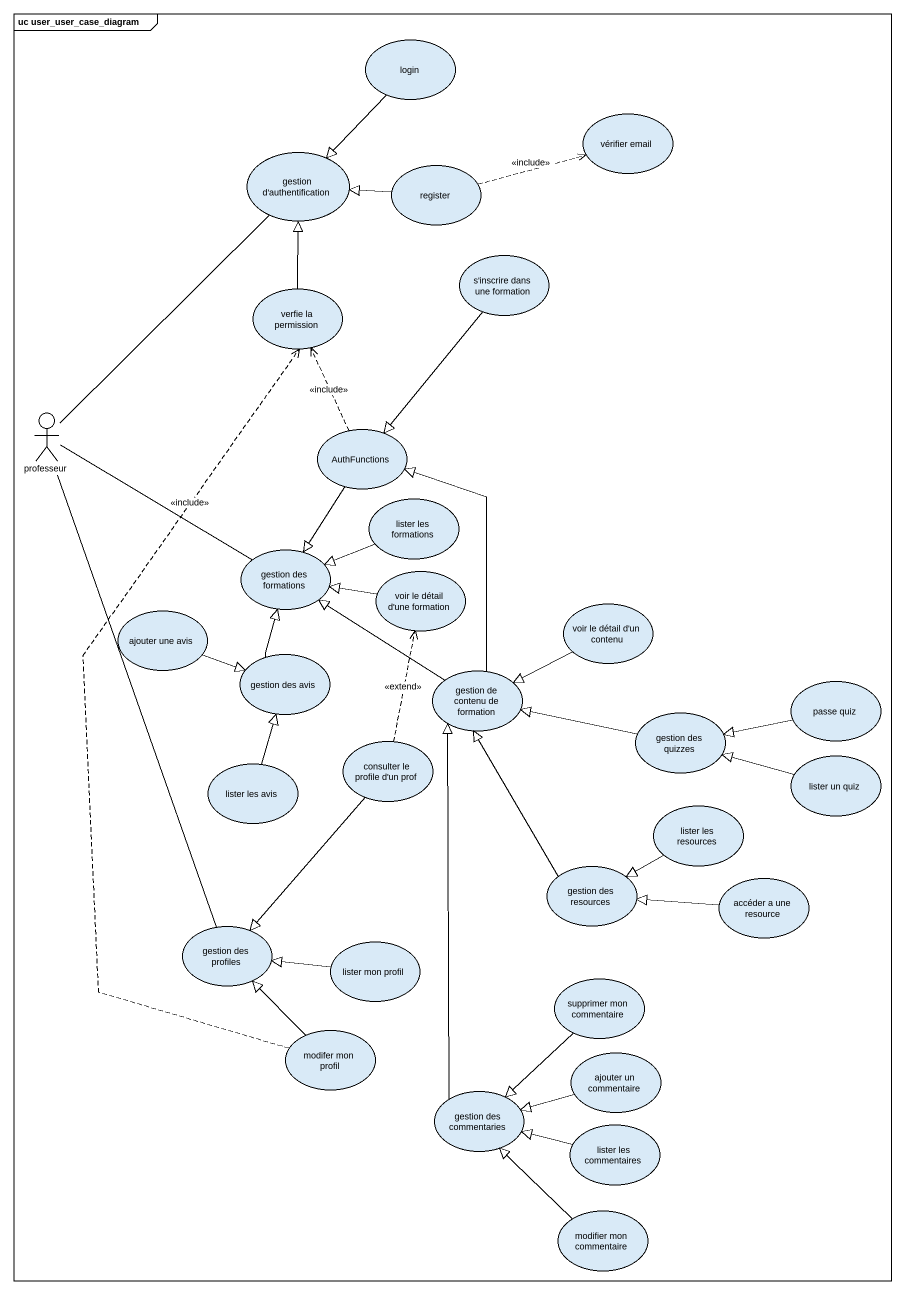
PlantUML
@startuml
mainframe uc user_user_case_diagram
usecase login
usecase "vérifier email" as vérifier_email
usecase "gestion d'authentification" as gestion_d_authentification
usecase register
usecase "s'inscrire dans une formation" as s_inscrire_dans_une
usecase "verfie la permission" as verfie_la_permission
actor professeur
usecase AuthFunctions
usecase "lister les formations" as lister_les_formations
usecase "gestion des formations" as gestion_des_formations
usecase "voir le détail d'une formation" as voir_le_détail_d_une
usecase "voir le détail d'un contenu" as voir_le_détail_d_un_contenu
usecase "ajouter une avis" as ajouter_une_avis
usecase "gestion des avis" as gestion_des_avis
usecase "gestion de contenu de formation" as gestion_de_contenu_de
usecase "passe quiz" as passe_quiz
usecase "gestion des quizzes" as gestion_des_quizzes
usecase "lister les avis" as lister_les_avis
usecase "consulter le profile d'un prof" as consulter_le_profile_d_un
usecase "lister un quiz" as lister_un_quiz
usecase "lister les resources" as lister_les_resources
usecase "gestion des resources" as gestion_des_resources
usecase "accéder a une resource" as accéder_a_une_resource
usecase "gestion des profiles" as gestion_des_profiles
usecase "lister mon profil" as lister_mon_profil
usecase "supprimer mon commentaire" as supprimer_mon_commentaire
usecase "modifer mon profil" as modifer_mon_profil
usecase "ajouter un commentaire" as ajouter_un_commentaire
usecase "gestion des commentaries" as gestion_des_commentaries
usecase "lister les commentaires" as lister_les_commentaires
usecase "modifier mon commentaire" as modifier_mon_commentaire
login --|> gestion_d_authentification
register .right.> vérifier_email : <<include>>
register -left-|> gestion_d_authentification
s_inscrire_dans_une --|> AuthFunctions
verfie_la_permission -up-|> gestion_d_authentification
professeur -up- gestion_d_authentification
professeur -right- gestion_des_formations
AuthFunctions .up.> verfie_la_permission : <<include>>
AuthFunctions --|> gestion_des_formations
lister_les_formations -left-|> gestion_des_formations
voir_le_détail_d_une -left-|> gestion_des_formations
voir_le_détail_d_un_contenu -left-|> gestion_de_contenu_de
ajouter_une_avis -right-|> gestion_des_avis
gestion_des_avis -up-|> gestion_des_formations
gestion_de_contenu_de -up-|> AuthFunctions
gestion_de_contenu_de -up-|> gestion_des_formations
passe_quiz -left-|> gestion_des_quizzes
gestion_des_quizzes -left-|> gestion_de_contenu_de
lister_les_avis -up-|> gestion_des_avis
consulter_le_profile_d_un .up.> voir_le_détail_d_une : <<extend>>
consulter_le_profile_d_un --|> gestion_des_profiles
lister_un_quiz -left-|> gestion_des_quizzes
lister_les_resources -left-|> gestion_des_resources
gestion_des_resources -up-|> gestion_de_contenu_de
accéder_a_une_resource -left-|> gestion_des_resources
gestion_des_profiles -up- professeur
lister_mon_profil -left-|> gestion_des_profiles
supprimer_mon_commentaire --|> gestion_des_commentaries
modifer_mon_profil .up.> verfie_la_permission : <<include>>
modifer_mon_profil -up-|> gestion_des_profiles
ajouter_un_commentaire -left-|> gestion_des_commentaries
gestion_des_commentaries -up-|> gestion_de_contenu_de
lister_les_commentaires -left-|> gestion_des_commentaries
modifier_mon_commentaire -up-|> gestion_des_commentaries
@enduml
